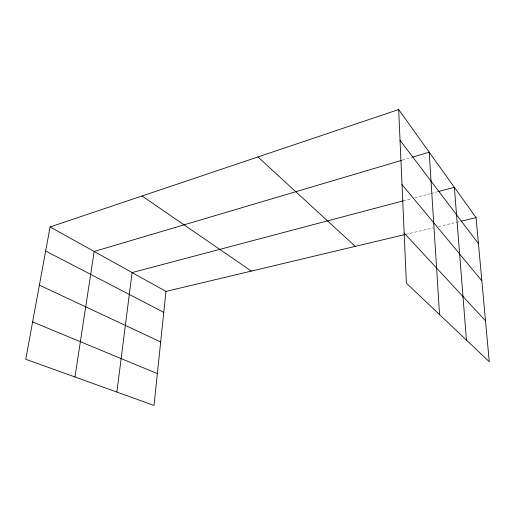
<?xml version="1.0" encoding="UTF-8"?>
<svg xmlns="http://www.w3.org/2000/svg" width="515" height="515" viewBox="0 0 515 515"><rect width="100%" height="100%" fill="white"/><g stroke="black" fill="none" stroke-linecap="round" stroke-linejoin="round"><path stroke-width="0.39" stroke-dasharray="2.58 1.93" d="M402.453 160.101L411.62 157.384M403.258 200.844L411.775 198.59M414.871 197.773L430.36 193.672M431.132 193.473L438.104 191.625M405.826 234.338L433.128 227.842M438.593 226.542L460.449 221.341"/><path stroke-width="0.77" d="M50.09 226.948L165.972 291.406L154.017 405.447L25.75 359.264L50.09 226.948L398.674 109.553L476.066 217.626L489.25 361.704L406.38 283.186L398.674 109.553M116.879 392.07L132.091 272.564L403.258 200.844M74.965 376.98L94.181 251.475L401.694 160.326M412.386 157.159L429.195 152.176L439.559 314.62M438.877 191.419L454.365 187.325L466.429 340.08M165.972 291.406L404.269 234.711M461.234 221.16L476.066 217.626M32.619 321.927L157.358 373.581M39.385 285.149L160.674 341.954M45.668 250.998L163.776 312.367M142.05 195.977L251.352 271.09M257.957 156.946L355.234 246.376M404.153 233.038L485.51 320.832M402.003 184.544L481.84 280.739M400.039 140.28L478.448 243.653"/></g></svg>
